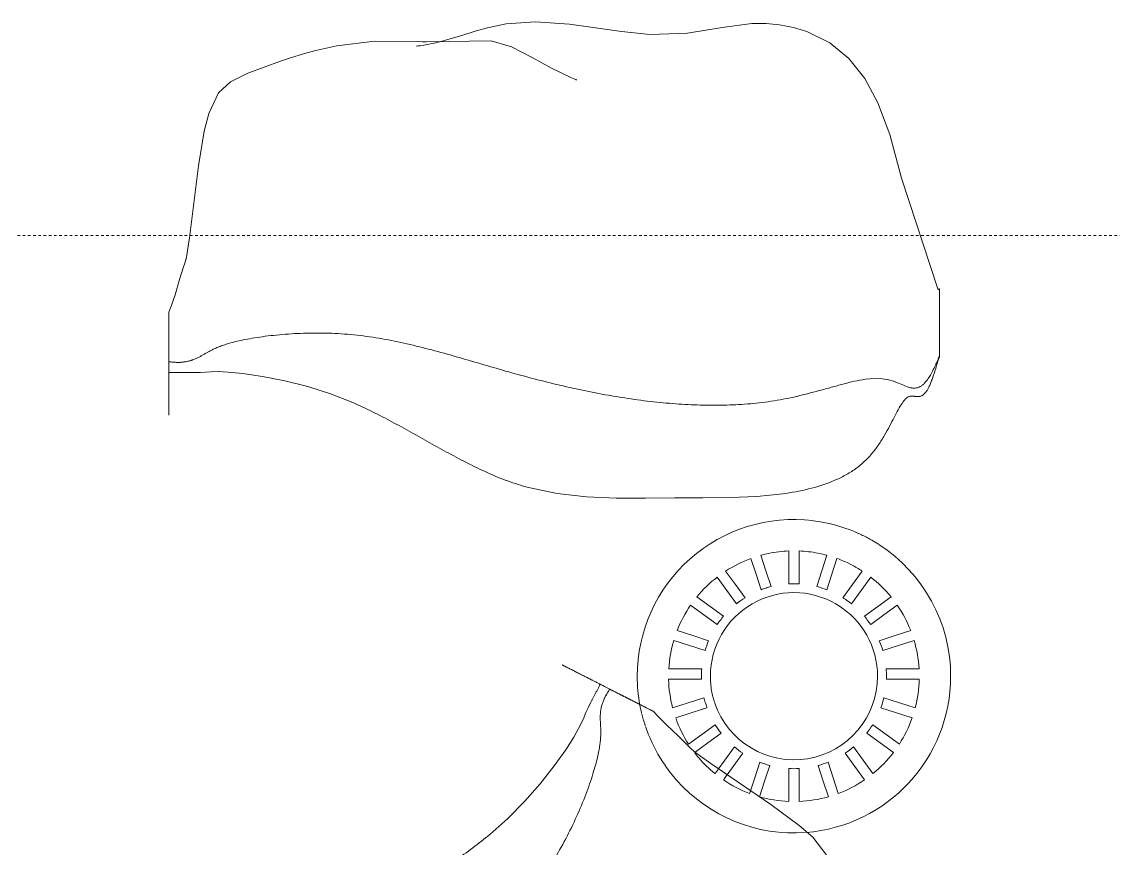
# Model space of a CAD drawing. Header units: inches. Extents: x -4010 to -1814, y 9846 to 12241.
# Drawn here: x -2488.8 to -2436.6, y 11041.1 to 11080.6 of the extents above; entities that cross this region are included whole.
import ezdxf

# ---------------------------------------------------------------- set-up
doc = ezdxf.new("R2010")
doc.units = ezdxf.units.IN
doc.header["$MEASUREMENT"] = 0
doc.linetypes.add('Aligning Line 1_8_', pattern=[0.25, 0.125, -0.125])
for name, color, linetype, lineweight in [('0-1', 7, 'Continuous', 5), ('0-2', 7, 'Continuous', 9), ('A-DETL-GENF-1', 253, 'Continuous', 9), ('A-DETL-GENF-2', 254, 'Continuous', 9), ('G-ANNO-SYMB-1', 147, 'Aligning Line 1_8_', 9), ('M-EQPM-1', 252, 'Continuous', 9), ('M-EQPM-2', 7, 'Continuous', 9), ('M-EQPM-3', 253, 'Continuous', 9)]:
    doc.layers.add(name, color=color, linetype=linetype, lineweight=lineweight)

# ---------------------------------------------------------------- blocks, each defined once
blk = doc.blocks.new('22142613 - Roof Drains - Type A - 15_ Strainer - 8_ Drain-V10-UNIT PLANS - 1ST FLOOR')
at = {"layer": 'M-EQPM-1'}
for p, q in [((2.806, 4.397), (3.268, 5.032)), ((2.341, 3.756), (2.804, 4.394)), ((-4.348, -1.567), (-4.413, -1.588)), ((-4.74, -3.644), (-4.757, -3.656)), ((-3.776, -4.663), (-3.731, -4.601)), ((-3.718, -4.584), (-3.64, -4.476)), ((-3.631, -4.464), (-3.612, -4.438)), ((-3.36, -4.941), (-3.375, -4.961)), ((-3.297, -4.853), (-3.344, -4.919)), ((-3.222, -4.75), (-3.295, -4.85)), ((-3.206, -4.729), (-3.219, -4.746)), ((-2.122, -5.612), (-2.094, -5.526)), ((-2.09, -5.513), (-2.083, -5.492))]:
    blk.add_line(p, q, dxfattribs=at)
at = {"layer": 'M-EQPM-1', "flags": 128}
for points in [[(-1.582, 5.788), (-1.339, 5.038), (-1.095, 4.288)], [(-0.25, 4.419), (-0.25, 5.207), (-0.25, 5.995)], [(0.25, 5.995), (0.25, 5.207), (0.25, 4.419)], [(1.095, 4.288), (1.339, 5.038), (1.582, 5.788)], [(-1.572, 4.137), (-1.815, 4.887), (-2.057, 5.632)], [(2.059, 5.636), (1.815, 4.887), (1.572, 4.137)], [(-2.749, 3.468), (-3.212, 4.105), (-3.675, 4.743)], [(-3.268, 5.032), (-2.804, 4.394), (-2.341, 3.756)], [(-4.648, 3.795), (-4.01, 3.331), (-3.371, 2.867)], [(-3.673, 2.469), (-4.31, 2.932), (-4.947, 3.395)], [(-5.587, 2.187), (-4.837, 1.944), (-4.086, 1.7)], [(-4.252, 1.228), (-5.001, 1.471), (-5.75, 1.715)], [(-5.989, 0.359), (-5.2, 0.359), (-4.411, 0.359)], [(-4.424, -0.141), (-5.211, -0.141), (-5.998, -0.141)], [(-5.806, -1.514), (-5.056, -1.271), (-4.305, -1.027)], [(-4.428, -1.593), (-4.911, -1.749), (-5.659, -1.993)]]:
    blk.add_lwpolyline(points, dxfattribs=at)
at = {"layer": 'M-EQPM-1'}
for radius, start, end in [(7.5, 83.0769, 180), (7.5, 66.9957, 82.9705), (7.5, 65.6379, 66.9007), (7.5, 61.4504, 65.5509), (7.5, 60.1791, 61.3992), (7.5, 57.3522, 60.1612), (6, 101.6196, 105.2896), (6, 92.388, 101.6037), (6, 79.0109, 87.612), (6, 74.7375, 78.9994), (6, 110.0657, 122.9987), (6, 64.2245, 69.9343), (6, 58.4022, 64.0945), (6, 127.775, 140.7677), (6, 57.2135, 58.2485), (4.426, 107.5627, 110.801), (4.426, 104.3243, 107.5593), (4.426, 90, 93.2382), (4.426, 86.7618, 89.8666), (4.426, 69.199, 75.6757), (4, 60, 180), (4.426, 121.9295, 128.4067), (4.426, 56.408, 58.0705), (6, 145.5443, 158.6195), (4, 58.6702, 59.8766), (4.426, 143.0095, 146.0938), (4.426, 139.6161, 142.8549), (6, 163.3962, 176.5684), (4.426, 157.4148, 163.893), (4.426, 175.3454, 179.9772), (7.5, 180, 190.5948), (6, 181.3452, 194.6195), (4.426, 180, 181.8238), (4, 180, 190), (4.426, 193.4148, 196.6539), (4, 190.0055, 198.5916), (4.426, 196.7404, 199.456), (6, 199.3962, 199.6152), (7.5, 198.659, 201.5128), (7.5, 201.6694, 214.6545), (6, 217.8483, 219.0717), (6, 219.0914, 224.2715), (7.5, 214.724, 221.5225), (6, 224.3303, 230.9987), (7.5, 221.5385, 274.2684), (6, 235.775, 249.2896)]:
    blk.add_arc((0, 0), radius, start, end, dxfattribs=at)
at = {"layer": 'M-EQPM-2'}
blk.add_line((-4.162, -1.506), (-4.331, -1.561), dxfattribs=at)
at = {"layer": 'M-EQPM-2', "flags": 128}
for points in [[(3.675, 4.743), (3.212, 4.105), (2.749, 3.468)], [(3.371, 2.867), (4.01, 3.331), (4.648, 3.795)], [(4.947, 3.395), (4.31, 2.932), (3.673, 2.469)], [(4.086, 1.7), (4.837, 1.944), (5.587, 2.187)], [(5.75, 1.715), (5.001, 1.471), (4.252, 1.228)], [(4.411, 0.359), (5.2, 0.359), (5.989, 0.359)], [(5.998, -0.141), (5.211, -0.141), (4.424, -0.141)], [(4.305, -1.027), (5.056, -1.271), (5.806, -1.514)], [(5.659, -1.993), (4.911, -1.749), (4.162, -1.506)], [(-5.045, -3.247), (-4.407, -2.784), (-3.769, -2.32)], [(3.769, -2.32), (4.407, -2.784), (5.045, -3.247)], [(-3.483, -2.73), (-4.12, -3.193), (-4.731, -3.637)], [(4.757, -3.656), (4.12, -3.193), (3.483, -2.73)], [(-3.612, -4.438), (-3.313, -4.025), (-2.849, -3.387)], [(2.849, -3.387), (3.313, -4.025), (3.776, -4.663)], [(-2.449, -3.687), (-2.912, -4.324), (-3.198, -4.718)], [(-2.078, -5.48), (-1.878, -4.863), (-1.635, -4.113)], [(1.635, -4.113), (1.878, -4.863), (2.122, -5.612)], [(3.375, -4.961), (2.912, -4.324), (2.449, -3.687)], [(-1.16, -4.271), (-1.404, -5.02), (-1.647, -5.769)], [(-0.25, -5.995), (-0.25, -5.207), (-0.25, -4.419)], [(0.25, -4.419), (0.25, -5.207), (0.25, -5.995)], [(1.647, -5.769), (1.404, -5.02), (1.16, -4.271)]]:
    blk.add_lwpolyline(points, dxfattribs=at)
at = {"layer": 'M-EQPM-2'}
for radius, start, end in [(7.5, 360, 57.1934), (6, 39.2323, 52.225), (4.426, 51.5933, 56.2379), (4, 360, 58.6702), (6, 21.3805, 34.4557), (4.426, 33.9062, 40.3839), (4.426, 16.107, 22.5852), (6, 3.4316, 16.6038), (4.426, 360, 4.6546), (4, 198.7935, 360), (7.5, 274.4175, 360), (4.426, 358.1762, 360), (6, 345.3805, 358.6548), (4.426, 340.107, 346.5852), (4.426, 199.5569, 199.893), (6, 199.9248, 212.7677), (6, 327.2323, 340.6038), (4.426, 211.6161, 218.0938), (4.426, 321.9062, 328.3839), (4.426, 229.9295, 236.4067), (4.426, 303.5933, 310.0705), (4.426, 248.3243, 254.801), (4.426, 285.199, 291.6757), (6, 309.0013, 322.4557), (4.426, 266.7618, 273.2382), (6, 290.7104, 304.225), (6, 254.0657, 267.612), (6, 272.388, 285.9343)]:
    blk.add_arc((0, 0), radius, start, end, dxfattribs=at)
at = {"layer": 'M-EQPM-3'}
for start, end in [(190.5948, 193.4046), (193.4621, 193.6923), (193.9516, 195.9569), (195.9709, 197.3639), (197.502, 197.8658), (197.9104, 198.3404)]:
    blk.add_arc((0, 0), 7.5, start, end, dxfattribs=at)
blk = doc.blocks.new('Simple_Scalable_Rock_Boulder_16017 - Rock-V15-UNIT PLANS - 1ST FLOOR')
at = {"layer": 'A-DETL-GENF-1'}
for p, q in [((-9.41, 6.57), (-10.652, 6.446)), ((-8.134, 6.624), (-9.41, 6.57)), ((-6.822, 6.639), (-8.134, 6.624)), ((-16.322, 1.204), (-16.153, 1.133)), ((-16.153, 1.133), (-15.957, 1.06)), ((-15.957, 1.06), (-15.72, 0.991)), ((-15.72, 0.991), (-15.425, 0.94)), ((-15.425, 0.94), (-15.052, 0.924)), ((-15.052, 0.924), (-14.591, 0.965)), ((18.723, 0.644), (18.723, 0.124))]:
    blk.add_line(p, q, dxfattribs=at)
at = {"layer": 'A-DETL-GENF-1', "flags": 128}
for points in [[(-1.264, 6.595), (-2.676, 6.658), (-4.083, 6.662), (-5.47, 6.645), (-6.822, 6.639)], [(1.516, 6.143), (0.139, 6.435), (-1.264, 6.595)], [(17.752, 0.648), (17.46, 0.647), (17.21, 0.635), (16.973, 0.617), (16.705, 0.602), (16.364, 0.598), (15.887, 0.62), (15.183, 0.689), (14.24, 0.826), (13.177, 1.037), (12.08, 1.315), (10.988, 1.662), (9.919, 2.082)], [(-16.743, 1.363), (-16.611, 1.322), (-16.472, 1.268), (-16.322, 1.204)], [(18.723, 0.644), (18.665, 0.644), (18.608, 0.644)], [(-18.067, 0.14), (-18.111, 0.005), (-18.152, -0.112)], [(18.176, 0.153), (18.19, 0.154), (18.2, 0.156), (18.203, 0.156), (18.206, 0.157), (18.209, 0.157), (18.212, 0.158), (18.214, 0.158), (18.218, 0.159), (18.222, 0.159), (18.226, 0.16), (18.234, 0.161), (18.245, 0.163), (18.278, 0.167), (18.376, 0.158), (18.424, 0.152)], [(18.723, -2.248), (18.609, -2.53), (18.432, -3.084), (18.215, -3.811), (18.019, -4.423), (17.964, -4.597), (17.932, -4.703), (17.92, -4.744), (17.91, -4.777), (17.903, -4.801), (17.9, -4.813), (17.903, -4.804), (17.888, -4.882), (17.871, -4.975), (17.832, -5.205), (17.744, -5.799), (17.306, -9.242), (17.031, -10.916), (16.819, -11.751), (16.343, -12.748), (15.783, -13.263), (14.946, -13.682), (13.377, -14.253), (12.945, -14.398), (12.239, -14.618), (11.695, -14.768), (10.694, -14.993), (8.879, -15.209), (6.826, -15.201), (6.594, -15.19), (6.392, -15.18), (3.305, -15.224), (2.326, -14.944), (1.346, -14.438), (0.406, -13.917), (-0.543, -13.461), (-0.71, -13.393), (-0.742, -13.381), (-0.757, -13.375), (-0.771, -13.37), (-0.783, -13.365), (-0.793, -13.362), (-0.8, -13.359), (-0.803, -13.358)], [(5.87, -15.157), (5.82, -15.167), (5.382, -15.289), (5.101, -15.374), (4.712, -15.494), (4.071, -15.689), (3.483, -15.852), (2.586, -16.042), (1.179, -16.141), (-0.453, -16.023), (-2.937, -15.671), (-4.314, -15.535), (-6.098, -15.593), (-7.753, -15.874), (-9.177, -16.055), (-9.859, -16.056), (-10.172, -16.032), (-10.491, -15.993), (-11.168, -15.868), (-11.814, -15.677), (-12.901, -15.135), (-13.814, -14.386), (-14.588, -13.424), (-15.211, -12.269), (-15.775, -10.756), (-16.337, -8.654), (-18.081, -3.358), (-18.089, -3.347), (-18.095, -3.34), (-18.1, -3.335), (-18.107, -3.331), (-18.113, -3.331), (-18.118, -3.334), (-18.124, -3.338), (-18.132, -3.345), (-18.14, -3.353), (-18.147, -3.361), (-18.152, -3.367)], [(6.891, -14.982), (6.891, -14.982), (6.801, -14.987), (6.692, -14.999)]]:
    blk.add_lwpolyline(points, dxfattribs=at)
at = {"layer": 'A-DETL-GENF-1'}
for points, knots in [([(-10.652, 6.446), (-11.068, 6.389), (-11.892, 6.239), (-12.866, 5.934), (-13.584, 5.6), (-14.083, 5.299), (-14.531, 4.947), (-14.918, 4.54), (-15.247, 4.098), (-15.529, 3.645), (-15.774, 3.201), (-15.991, 2.782), (-16.185, 2.408), (-16.363, 2.103), (-16.531, 1.885), (-16.637, 1.812), (-16.689, 1.793)], [0, 0, 0, 0, 0.125, 0.25, 0.3125, 0.375, 0.4375, 0.5, 0.5625, 0.625, 0.6875, 0.75, 0.8125, 0.875, 0.9375, 1, 1, 1, 1]), ([(18.723, 2.676), (18.723, 2.676), (18.723, 2.675), (18.723, 2.672), (18.723, 2.666), (18.723, 2.657), (18.723, 2.645), (18.723, 2.629), (18.723, 2.617), (18.723, 2.61)], [-0.15740741, -0.15740741, -0.15740741, -0.15740741, -0.15277778, -0.14814815, -0.13888889, -0.12962963, -0.12037037, -0.11574074, -0.11111111, -0.11111111, -0.11111111, -0.11111111]), ([(-14.591, 0.965), (-14.43, 0.989), (-14.088, 1.056), (-13.538, 1.195), (-12.979, 1.348), (-12.41, 1.505), (-11.824, 1.661), (-11.239, 1.803), (-10.665, 1.924), (-9.909, 2.052), (-9.149, 2.137), (-8.401, 2.185), (-7.652, 2.212), (-6.704, 2.208), (-5.538, 2.148), (-4.326, 2.034), (-3.09, 1.867), (-1.846, 1.652), (-0.191, 1.311), (1.445, 0.901), (2.661, 0.556), (3.066, 0.439)], [0, 0, 0, 0, 0.033333, 0.066667, 0.1, 0.133333, 0.166667, 0.2, 0.233333, 0.266667, 0.333333, 0.366667, 0.4, 0.466667, 0.533333, 0.6, 0.666667, 0.733333, 0.8, 0.933333, 1, 1, 1, 1]), ([(18.723, 2.61), (18.723, 2.595), (18.723, 2.552), (18.723, 2.429), (18.723, 2.273), (18.723, 2.132), (18.723, 2.063), (18.723, 2.03)], [-0.11111111, -0.11111111, -0.11111111, -0.11111111, -0.10185185, -0.09259259, -0.08333333, -0.0787037, -0.07407407, -0.07407407, -0.07407407, -0.07407407]), ([(-16.689, 1.793), (-16.709, 1.786), (-16.75, 1.775), (-16.812, 1.769), (-16.865, 1.771), (-16.907, 1.775), (-16.94, 1.779), (-16.973, 1.783), (-17.02, 1.789), (-17.08, 1.795), (-17.151, 1.795), (-17.214, 1.786), (-17.265, 1.771), (-17.311, 1.751), (-17.351, 1.727), (-17.391, 1.698), (-17.427, 1.666), (-17.459, 1.633), (-17.489, 1.598), (-17.522, 1.555), (-17.558, 1.502), (-17.606, 1.422), (-17.668, 1.302), (-17.742, 1.13), (-17.844, 0.859), (-17.921, 0.618), (-17.972, 0.449)], [0, 0, 0, 0, 0.035714, 0.071429, 0.107143, 0.125, 0.142857, 0.160714, 0.178571, 0.214286, 0.25, 0.285714, 0.321429, 0.357143, 0.392857, 0.428571, 0.464286, 0.5, 0.535714, 0.571429, 0.607143, 0.642857, 0.714286, 0.785714, 0.857143, 1, 1, 1, 1]), ([(18.723, 2.03), (18.723, 1.997), (18.723, 1.932), (18.723, 1.804), (18.723, 1.651), (18.723, 1.504), (18.723, 1.385), (18.723, 1.324), (18.723, 1.293)], [-0.07407407, -0.07407407, -0.07407407, -0.07407407, -0.06944444, -0.06481481, -0.05555556, -0.0462963, -0.04166667, -0.03703704, -0.03703704, -0.03703704, -0.03703704]), ([(-17.652, 0.875), (-17.601, 0.955), (-17.505, 1.084), (-17.382, 1.21), (-17.274, 1.292), (-17.175, 1.345), (-17.086, 1.375), (-17.003, 1.389), (-16.93, 1.391), (-16.866, 1.387), (-16.805, 1.377), (-16.763, 1.368), (-16.743, 1.363)], [0, 0, 0, 0, 0.111111, 0.222222, 0.333333, 0.444444, 0.555556, 0.666667, 0.75, 0.833333, 0.916667, 1, 1, 1, 1]), ([(18.723, 1.293), (18.723, 1.262), (18.723, 1.2), (18.723, 1.079), (18.723, 0.876), (18.723, 0.727), (18.723, 0.644)], [-0.03703704, -0.03703704, -0.03703704, -0.03703704, -0.03240741, -0.02777778, -0.01851852, 0, 0, 0, 0]), ([(-18.152, -0.151), (-18.134, -0.108), (-18.099, -0.022), (-18.042, 0.11), (-17.988, 0.233), (-17.903, 0.417), (-17.788, 0.649), (-17.696, 0.807), (-17.652, 0.875)], [0, 0, 0, 0, 0.111111, 0.222222, 0.333333, 0.444444, 0.722222, 1, 1, 1, 1]), ([(14.742, -0.998), (15.05, -0.946), (15.451, -0.863), (15.809, -0.766), (15.989, -0.71), (16.113, -0.669), (16.226, -0.628), (16.329, -0.588), (16.426, -0.549), (16.516, -0.509), (16.602, -0.469), (16.682, -0.43), (16.758, -0.391), (16.83, -0.352), (16.897, -0.315), (16.961, -0.279), (17.023, -0.243), (17.086, -0.206), (17.15, -0.169), (17.235, -0.121), (17.323, -0.074), (17.424, -0.026), (17.506, 0.01), (17.578, 0.037), (17.636, 0.056), (17.679, 0.07), (17.723, 0.083), (17.783, 0.099), (17.893, 0.123), (18.052, 0.146), (18.185, 0.154), (18.288, 0.156), (18.37, 0.154), (18.456, 0.151), (18.572, 0.142), (18.662, 0.132), (18.723, 0.124)], [0, 0, 0, 0, 0.1, 0.15, 0.175, 0.2, 0.225, 0.25, 0.275, 0.3, 0.325, 0.35, 0.375, 0.4, 0.425, 0.45, 0.475, 0.5, 0.525, 0.55, 0.6, 0.625, 0.65, 0.675, 0.6875, 0.7, 0.7125, 0.725, 0.75, 0.8, 0.85, 0.875, 0.9, 0.925, 0.95, 1, 1, 1, 1]), ([(-18.152, -1.851), (-18.152, -1.835), (-18.152, -1.804), (-18.152, -1.765), (-18.152, -1.728), (-18.152, -1.682), (-18.152, -1.618), (-18.152, -1.542), (-18.152, -1.458), (-18.152, -1.378), (-18.152, -1.315), (-18.152, -1.265), (-18.152, -1.219), (-18.152, -1.166), (-18.152, -1.102), (-18.152, -1.037), (-18.152, -0.967), (-18.152, -0.869), (-18.152, -0.736), (-18.152, -0.502), (-18.152, -0.3), (-18.152, -0.151)], [-0.3, -0.3, -0.3, -0.3, -0.2875, -0.275, -0.2625, -0.25, -0.2375, -0.225, -0.2125, -0.2, -0.1875, -0.175, -0.1625, -0.15, -0.1375, -0.125, -0.1125, -0.1, -0.075, -0.05, 0, 0, 0, 0]), ([(18.723, -0.771), (18.723, -0.781), (18.723, -0.799), (18.723, -0.818), (18.723, -0.835), (18.723, -0.851), (18.723, -0.866), (18.723, -0.881), (18.723, -0.896), (18.723, -0.914), (18.723, -0.945), (18.723, -0.99), (18.723, -1.034), (18.723, -1.098), (18.723, -1.207), (18.723, -1.375), (18.723, -1.547), (18.723, -1.663), (18.723, -1.709), (18.723, -1.73)], [-0.8518519, -0.8518519, -0.8518519, -0.8518519, -0.8425926, -0.8333333, -0.8240741, -0.8194444, -0.8148148, -0.8101852, -0.8055556, -0.7962963, -0.787037, -0.7824074, -0.7777778, -0.7731481, -0.7685185, -0.7592593, -0.75, -0.7453704, -0.7407407, -0.7407407, -0.7407407, -0.7407407]), ([(18.723, -1.73), (18.723, -1.75), (18.723, -1.786), (18.723, -1.847), (18.723, -1.904), (18.723, -1.96), (18.723, -1.998), (18.723, -2.017)], [-0.74074074, -0.74074074, -0.74074074, -0.74074074, -0.73611111, -0.73148148, -0.72222222, -0.71296296, -0.7037037, -0.7037037, -0.7037037, -0.7037037]), ([(-18.152, -3.366), (-18.152, -3.367), (-18.152, -3.367), (-18.152, -3.365), (-18.152, -3.358), (-18.152, -3.346), (-18.152, -3.333), (-18.152, -3.324)], [-0.6, -0.6, -0.6, -0.6, -0.59375, -0.5875, -0.575, -0.5625, -0.55, -0.55, -0.55, -0.55])]:
    blk.add_open_spline(points, degree=3, knots=knots, dxfattribs=at)
for points in [[(9.919, 2.082), (9.601, 2.22), (8.973, 2.516), (8.051, 2.994), (7.139, 3.496), (6.232, 4.007), (5.326, 4.511), (4.408, 4.997), (3.473, 5.448), (2.512, 5.845), (1.852, 6.053), (1.516, 6.143)], [(18.608, 0.644), (18.558, 0.644), (18.46, 0.643), (18.32, 0.643), (18.176, 0.643), (18.032, 0.644), (17.893, 0.646), (17.799, 0.647), (17.752, 0.648)], [(-17.972, 0.449), (-18.002, 0.352), (-18.033, 0.251), (-18.063, 0.146)], [(3.066, 0.439), (3.456, 0.326), (4.237, 0.096), (5.41, -0.243), (6.587, -0.559), (7.774, -0.836), (8.969, -1.057), (10.173, -1.203), (11.383, -1.259), (12.578, -1.237), (13.732, -1.147), (14.424, -1.052), (14.742, -0.998)], [(18.723, 0.124), (18.723, 0.003), (18.723, -0.101), (18.723, -0.19)], [(-18.152, -0.112), (-18.152, -0.112), (-18.152, -0.113), (-18.152, -0.113)], [(-18.152, -0.151), (-18.152, -0.137), (-18.152, -0.126), (-18.152, -0.12)], [(18.723, -0.19), (18.723, -0.235), (18.723, -0.317), (18.723, -0.389), (18.723, -0.423)], [(18.723, -0.423), (18.723, -0.44), (18.723, -0.474), (18.723, -0.521), (18.723, -0.566), (18.723, -0.595), (18.723, -0.609)], [(18.723, -0.609), (18.723, -0.624), (18.723, -0.652), (18.723, -0.696), (18.723, -0.737), (18.723, -0.761), (18.723, -0.771)], [(-18.152, -2.073), (-18.152, -2.049), (-18.152, -2.007), (-18.152, -1.953), (-18.152, -1.902), (-18.152, -1.867), (-18.152, -1.851)], [(-18.152, -2.462), (-18.152, -2.428), (-18.152, -2.356), (-18.152, -2.247), (-18.152, -2.148), (-18.152, -2.096), (-18.152, -2.073)], [(18.723, -2.017), (18.723, -2.036), (18.723, -2.074), (18.723, -2.122), (18.723, -2.163), (18.723, -2.185), (18.723, -2.195)], [(-18.152, -2.799), (-18.152, -2.771), (-18.152, -2.716), (-18.152, -2.639), (-18.152, -2.557), (-18.152, -2.495), (-18.152, -2.462)], [(18.723, -2.195), (18.723, -2.205), (18.723, -2.223), (18.723, -2.241), (18.723, -2.248), (18.723, -2.249), (18.723, -2.248)], [(-18.152, -3.114), (-18.152, -3.09), (-18.152, -3.042), (-18.152, -2.964), (-18.152, -2.884), (-18.152, -2.827), (-18.152, -2.799)], [(-18.152, -3.324), (-18.152, -3.315), (-18.152, -3.293), (-18.152, -3.244), (-18.152, -3.183), (-18.152, -3.137), (-18.152, -3.114)]]:
    blk.add_open_spline(points, degree=3, dxfattribs=at)
at = {"layer": 'A-DETL-GENF-2', "flags": 128}
blk.add_lwpolyline([(6.692, -14.999), (6.527, -15.019), (5.87, -15.157)], dxfattribs=at)
at = {"layer": 'A-DETL-GENF-2'}
for points, knots in [([(18.723, -2.196), (18.723, -2.191), (18.723, -2.179), (18.723, -2.156), (18.723, -2.125), (18.723, -2.087), (18.723, -2.037), (18.723, -1.973), (18.723, -1.898), (18.723, -1.819), (18.723, -1.738), (18.723, -1.619), (18.723, -1.487), (18.723, -1.345), (18.723, -1.235), (18.723, -1.137), (18.723, -1.055), (18.723, -0.99), (18.723, -0.927), (18.723, -0.85), (18.723, -0.755), (18.723, -0.639), (18.723, -0.514), (18.723, -0.401), (18.723, -0.256), (18.723, -0.02), (18.723, 0.331), (18.723, 0.686), (18.723, 0.93), (18.723, 1.082), (18.723, 1.204), (18.723, 1.341), (18.723, 1.473), (18.723, 1.606), (18.723, 1.721), (18.723, 1.82), (18.723, 1.913), (18.723, 2.022), (18.723, 2.137), (18.723, 2.268), (18.723, 2.362), (18.723, 2.441), (18.723, 2.495), (18.723, 2.548), (18.723, 2.593), (18.723, 2.628), (18.723, 2.647), (18.723, 2.658), (18.723, 2.667), (18.723, 2.673), (18.723, 2.675), (18.723, 2.675)], [-0.5555556, -0.5555556, -0.5555556, -0.5555556, -0.5462963, -0.537037, -0.5277778, -0.5185185, -0.5092593, -0.5, -0.4907407, -0.4814815, -0.4722222, -0.462963, -0.4444444, -0.4351852, -0.4259259, -0.4166667, -0.412037, -0.4074074, -0.4027778, -0.3981481, -0.3888889, -0.3796296, -0.375, -0.3703704, -0.3657407, -0.3611111, -0.3518519, -0.3425926, -0.337963, -0.3333333, -0.3287037, -0.3240741, -0.3148148, -0.3055556, -0.2962963, -0.2916667, -0.287037, -0.2777778, -0.2685185, -0.2592593, -0.2407407, -0.2314815, -0.2222222, -0.212963, -0.2037037, -0.1944444, -0.1851852, -0.1805556, -0.1759259, -0.1666667, -0.162037, -0.162037, -0.162037, -0.162037]), ([(-18.152, -0.173), (-18.152, -0.444), (-18.152, -0.939), (-18.152, -1.547), (-18.152, -1.957), (-18.152, -2.233), (-18.152, -2.386), (-18.152, -2.497), (-18.152, -2.575), (-18.152, -2.648), (-18.152, -2.719), (-18.152, -2.777), (-18.152, -2.825), (-18.152, -2.879), (-18.152, -2.948), (-18.152, -3.029), (-18.152, -3.105), (-18.152, -3.171), (-18.152, -3.224), (-18.152, -3.267), (-18.152, -3.301), (-18.152, -3.33), (-18.152, -3.352), (-18.152, -3.363), (-18.152, -3.365), (-18.152, -3.366)], [-1, -1, -1, -1, -0.95, -0.9, -0.85, -0.825, -0.8, -0.7875, -0.775, -0.7625, -0.75, -0.7375, -0.725, -0.7125, -0.7, -0.6875, -0.675, -0.6625, -0.65, -0.6375, -0.63125, -0.625, -0.6125, -0.60625, -0.6, -0.6, -0.6, -0.6]), ([(18.723, -2.248), (18.723, -2.247), (18.723, -2.245), (18.723, -2.238), (18.723, -2.232), (18.723, -2.227), (18.723, -2.221), (18.723, -2.215), (18.723, -2.212), (18.723, -2.207), (18.723, -2.2), (18.723, -2.196)], [-0.62962963, -0.62962963, -0.62962963, -0.62962963, -0.62037037, -0.61111111, -0.60185185, -0.59722222, -0.59259259, -0.58333333, -0.57407407, -0.56481481, -0.55555556, -0.55555556, -0.55555556, -0.55555556])]:
    blk.add_open_spline(points, degree=3, knots=knots, dxfattribs=at)
for points in [[(-18.063, 0.146), (-18.082, 0.079), (-18.101, 0.011), (-18.12, -0.058)], [(-18.152, -0.12), (-18.152, -0.115), (-18.152, -0.112), (-18.152, -0.112)], [(-18.152, -0.13), (-18.152, -0.14), (-18.152, -0.154), (-18.152, -0.173)], [(-18.134, -0.107), (-18.139, -0.126), (-18.145, -0.146), (-18.15, -0.166)], [(-18.122, -0.064), (-18.124, -0.073), (-18.127, -0.083), (-18.13, -0.093)]]:
    blk.add_open_spline(points, degree=3, dxfattribs=at)
blk = doc.blocks.new('Simple_Scalable_Rock_Boulder_16017 - Rock-V16-UNIT PLANS - 1ST FLOOR')
at = {"layer": 'A-DETL-GENF-1'}
for p, q in [((-9.41, 6.57), (-10.652, 6.446)), ((-8.134, 6.624), (-9.41, 6.57)), ((-6.822, 6.639), (-8.134, 6.624)), ((-1.264, 6.595), (-2.676, 6.658)), ((-16.322, 1.204), (-16.153, 1.133)), ((-16.153, 1.133), (-15.957, 1.06)), ((-15.957, 1.06), (-15.72, 0.991)), ((-15.72, 0.991), (-15.425, 0.94)), ((-15.425, 0.94), (-15.052, 0.924)), ((-15.052, 0.924), (-14.591, 0.965))]:
    blk.add_line(p, q, dxfattribs=at)
at = {"layer": 'A-DETL-GENF-1', "flags": 128}
for points in [[(-2.676, 6.658), (-4.083, 6.662), (-5.47, 6.645), (-6.822, 6.639)], [(1.516, 6.143), (0.139, 6.435), (-1.264, 6.595)], [(16.724, 0.602), (16.705, 0.602), (16.364, 0.598), (15.887, 0.62), (15.183, 0.689), (14.24, 0.826), (13.177, 1.037), (12.08, 1.315), (10.988, 1.662), (9.919, 2.082)], [(-16.743, 1.363), (-16.611, 1.322), (-16.472, 1.268), (-16.322, 1.204)], [(-18.067, 0.14), (-18.111, 0.005), (-18.152, -0.112)], [(18.492, -2.899), (18.432, -3.084), (18.215, -3.811), (18.019, -4.423), (17.964, -4.597), (17.932, -4.703), (17.92, -4.744), (17.91, -4.777), (17.903, -4.801), (17.9, -4.813), (17.903, -4.804), (17.888, -4.882), (17.871, -4.975), (17.832, -5.205), (17.744, -5.799), (17.306, -9.242), (17.031, -10.916), (16.819, -11.751), (16.343, -12.748), (15.783, -13.263), (14.946, -13.682), (13.377, -14.253), (12.945, -14.398), (12.239, -14.618), (11.695, -14.768), (10.694, -14.993), (8.879, -15.209), (6.826, -15.201), (6.594, -15.19), (6.392, -15.18), (3.305, -15.224), (2.326, -14.944), (1.346, -14.438), (0.406, -13.917), (-0.543, -13.461), (-0.71, -13.393), (-0.742, -13.381), (-0.757, -13.375), (-0.771, -13.37), (-0.783, -13.365), (-0.793, -13.362), (-0.8, -13.359), (-0.803, -13.358)], [(5.87, -15.157), (5.82, -15.167), (5.382, -15.289), (5.101, -15.374), (4.712, -15.494), (4.071, -15.689), (3.483, -15.852), (2.586, -16.042), (1.179, -16.141), (-0.453, -16.023), (-2.937, -15.671), (-4.314, -15.535), (-6.098, -15.593), (-7.753, -15.874), (-9.177, -16.055), (-9.859, -16.056), (-10.172, -16.032), (-10.491, -15.993), (-11.168, -15.868), (-11.814, -15.677), (-12.901, -15.135), (-13.814, -14.386), (-14.588, -13.424), (-15.211, -12.269), (-15.775, -10.756), (-16.337, -8.654), (-18.081, -3.358), (-18.089, -3.347), (-18.095, -3.34), (-18.1, -3.335), (-18.107, -3.331), (-18.113, -3.331), (-18.118, -3.334), (-18.124, -3.338), (-18.132, -3.345), (-18.14, -3.353), (-18.147, -3.361), (-18.152, -3.367)], [(6.891, -14.982), (6.891, -14.982), (6.801, -14.987), (6.702, -14.998)]]:
    blk.add_lwpolyline(points, dxfattribs=at)
at = {"layer": 'A-DETL-GENF-1'}
for points, knots in [([(-10.652, 6.446), (-11.068, 6.389), (-11.892, 6.239), (-12.866, 5.934), (-13.584, 5.6), (-14.083, 5.299), (-14.531, 4.947), (-14.918, 4.54), (-15.247, 4.098), (-15.529, 3.645), (-15.774, 3.201), (-15.991, 2.782), (-16.185, 2.408), (-16.363, 2.103), (-16.531, 1.885), (-16.637, 1.812), (-16.689, 1.793)], [0, 0, 0, 0, 0.125, 0.25, 0.3125, 0.375, 0.4375, 0.5, 0.5625, 0.625, 0.6875, 0.75, 0.8125, 0.875, 0.9375, 1, 1, 1, 1]), ([(-14.591, 0.965), (-14.43, 0.989), (-14.088, 1.056), (-13.538, 1.195), (-12.979, 1.348), (-12.41, 1.505), (-11.824, 1.661), (-11.239, 1.803), (-10.665, 1.924), (-9.909, 2.052), (-9.149, 2.137), (-8.401, 2.185), (-7.652, 2.212), (-6.704, 2.208), (-5.538, 2.148), (-4.326, 2.034), (-3.09, 1.867), (-1.846, 1.652), (-0.191, 1.311), (1.445, 0.901), (2.661, 0.556), (3.066, 0.439)], [0, 0, 0, 0, 0.033333, 0.066667, 0.1, 0.133333, 0.166667, 0.2, 0.233333, 0.266667, 0.333333, 0.366667, 0.4, 0.466667, 0.533333, 0.6, 0.666667, 0.733333, 0.8, 0.933333, 1, 1, 1, 1]), ([(-16.689, 1.793), (-16.709, 1.786), (-16.75, 1.775), (-16.812, 1.769), (-16.865, 1.771), (-16.907, 1.775), (-16.94, 1.779), (-16.973, 1.783), (-17.02, 1.789), (-17.08, 1.795), (-17.151, 1.795), (-17.214, 1.786), (-17.265, 1.771), (-17.311, 1.751), (-17.351, 1.727), (-17.391, 1.698), (-17.427, 1.666), (-17.459, 1.633), (-17.489, 1.598), (-17.522, 1.555), (-17.558, 1.502), (-17.606, 1.422), (-17.668, 1.302), (-17.742, 1.13), (-17.844, 0.859), (-17.921, 0.618), (-17.972, 0.449)], [0, 0, 0, 0, 0.035714, 0.071429, 0.107143, 0.125, 0.142857, 0.160714, 0.178571, 0.214286, 0.25, 0.285714, 0.321429, 0.357143, 0.392857, 0.428571, 0.464286, 0.5, 0.535714, 0.571429, 0.607143, 0.642857, 0.714286, 0.785714, 0.857143, 1, 1, 1, 1]), ([(-17.652, 0.875), (-17.601, 0.955), (-17.505, 1.084), (-17.382, 1.21), (-17.274, 1.292), (-17.175, 1.345), (-17.086, 1.375), (-17.003, 1.389), (-16.93, 1.391), (-16.866, 1.387), (-16.805, 1.377), (-16.763, 1.368), (-16.743, 1.363)], [0, 0, 0, 0, 0.111111, 0.222222, 0.333333, 0.444444, 0.555556, 0.666667, 0.75, 0.833333, 0.916667, 1, 1, 1, 1]), ([(-18.152, -0.151), (-18.134, -0.108), (-18.099, -0.022), (-18.042, 0.11), (-17.988, 0.233), (-17.903, 0.417), (-17.788, 0.649), (-17.696, 0.807), (-17.652, 0.875)], [0, 0, 0, 0, 0.111111, 0.222222, 0.333333, 0.444444, 0.722222, 1, 1, 1, 1]), ([(-18.152, -1.851), (-18.152, -1.835), (-18.152, -1.804), (-18.152, -1.765), (-18.152, -1.728), (-18.152, -1.682), (-18.152, -1.618), (-18.152, -1.542), (-18.152, -1.458), (-18.152, -1.378), (-18.152, -1.315), (-18.152, -1.265), (-18.152, -1.219), (-18.152, -1.166), (-18.152, -1.102), (-18.152, -1.037), (-18.152, -0.967), (-18.152, -0.869), (-18.152, -0.736), (-18.152, -0.502), (-18.152, -0.3), (-18.152, -0.151)], [-0.3, -0.3, -0.3, -0.3, -0.2875, -0.275, -0.2625, -0.25, -0.2375, -0.225, -0.2125, -0.2, -0.1875, -0.175, -0.1625, -0.15, -0.1375, -0.125, -0.1125, -0.1, -0.075, -0.05, 0, 0, 0, 0]), ([(14.742, -0.998), (15.05, -0.946), (15.451, -0.863), (15.809, -0.766), (15.989, -0.71), (16.113, -0.669), (16.226, -0.628), (16.329, -0.588), (16.426, -0.549), (16.516, -0.509), (16.602, -0.469), (16.682, -0.43), (16.758, -0.391), (16.83, -0.352), (16.891, -0.318), (16.929, -0.297), (16.944, -0.288)], [0, 0, 0, 0, 0.1, 0.15, 0.175, 0.2, 0.225, 0.25, 0.275, 0.3, 0.325, 0.35, 0.375, 0.4, 0.425, 0.4436813, 0.4436813, 0.4436813, 0.4436813]), ([(-18.152, -3.366), (-18.152, -3.367), (-18.152, -3.367), (-18.152, -3.365), (-18.152, -3.358), (-18.152, -3.346), (-18.152, -3.333), (-18.152, -3.324)], [-0.6, -0.6, -0.6, -0.6, -0.59375, -0.5875, -0.575, -0.5625, -0.55, -0.55, -0.55, -0.55])]:
    blk.add_open_spline(points, degree=3, knots=knots, dxfattribs=at)
for points in [[(2.507, 5.831), (2.182, 5.949), (1.852, 6.053), (1.516, 6.143)], [(9.919, 2.082), (9.601, 2.22), (8.973, 2.516), (8.051, 2.994), (7.139, 3.496), (6.232, 4.007), (5.326, 4.511), (4.408, 4.997), (3.473, 5.448), (2.833, 5.713), (2.507, 5.831)], [(-17.972, 0.449), (-18.002, 0.352), (-18.033, 0.251), (-18.063, 0.146)], [(3.066, 0.439), (3.456, 0.326), (4.237, 0.096), (5.41, -0.243), (6.587, -0.559), (7.774, -0.836), (8.969, -1.057), (10.173, -1.203), (11.383, -1.259), (12.578, -1.237), (13.732, -1.147), (14.424, -1.052), (14.742, -0.998)], [(-18.152, -0.112), (-18.152, -0.112), (-18.152, -0.113), (-18.152, -0.113)], [(-18.152, -0.151), (-18.152, -0.137), (-18.152, -0.126), (-18.152, -0.12)], [(-18.152, -2.073), (-18.152, -2.049), (-18.152, -2.007), (-18.152, -1.953), (-18.152, -1.902), (-18.152, -1.867), (-18.152, -1.851)], [(-18.152, -2.462), (-18.152, -2.428), (-18.152, -2.356), (-18.152, -2.247), (-18.152, -2.148), (-18.152, -2.096), (-18.152, -2.073)], [(-18.152, -2.799), (-18.152, -2.771), (-18.152, -2.716), (-18.152, -2.639), (-18.152, -2.557), (-18.152, -2.495), (-18.152, -2.462)], [(-18.152, -3.114), (-18.152, -3.09), (-18.152, -3.042), (-18.152, -2.964), (-18.152, -2.884), (-18.152, -2.827), (-18.152, -2.799)], [(-18.152, -3.324), (-18.152, -3.315), (-18.152, -3.293), (-18.152, -3.244), (-18.152, -3.183), (-18.152, -3.137), (-18.152, -3.114)]]:
    blk.add_open_spline(points, degree=3, dxfattribs=at)
at = {"layer": 'A-DETL-GENF-2'}
for p, q in [((16.973, 0.617), (16.741, 0.603)), ((17.752, 0.648), (17.529, 0.649)), ((18.723, 0.644), (18.723, 0.124))]:
    blk.add_line(p, q, dxfattribs=at)
at = {"layer": 'A-DETL-GENF-2', "flags": 128}
for points in [[(17.519, 0.648), (17.46, 0.647), (17.21, 0.635), (16.989, 0.618)], [(18.711, 0.644), (18.665, 0.644), (18.608, 0.644)], [(18.176, 0.153), (18.19, 0.154), (18.2, 0.156), (18.203, 0.156), (18.206, 0.157), (18.209, 0.157), (18.212, 0.158), (18.214, 0.158), (18.218, 0.159), (18.222, 0.159), (18.226, 0.16), (18.234, 0.161), (18.245, 0.163), (18.278, 0.167), (18.376, 0.158), (18.424, 0.152)], [(18.723, -2.248), (18.609, -2.53), (18.492, -2.899)], [(6.702, -14.998), (6.527, -15.019), (5.87, -15.157)]]:
    blk.add_lwpolyline(points, dxfattribs=at)
at = {"layer": 'A-DETL-GENF-2'}
for points, knots in [([(18.723, 2.676), (18.723, 2.676), (18.723, 2.675), (18.723, 2.672), (18.723, 2.666), (18.723, 2.657), (18.723, 2.645), (18.723, 2.629), (18.723, 2.617), (18.723, 2.61)], [-0.15740741, -0.15740741, -0.15740741, -0.15740741, -0.15277778, -0.14814815, -0.13888889, -0.12962963, -0.12037037, -0.11574074, -0.11111111, -0.11111111, -0.11111111, -0.11111111]), ([(18.723, 1.121), (18.723, 1.149), (18.723, 1.215), (18.723, 1.341), (18.723, 1.473), (18.723, 1.606), (18.723, 1.721), (18.723, 1.82), (18.723, 1.913), (18.723, 2.022), (18.723, 2.137), (18.723, 2.268), (18.723, 2.362), (18.723, 2.441), (18.723, 2.495), (18.723, 2.548), (18.723, 2.593), (18.723, 2.628), (18.723, 2.647), (18.723, 2.658), (18.723, 2.667), (18.723, 2.673), (18.723, 2.675), (18.723, 2.675)], [-0.3318018, -0.3318018, -0.3318018, -0.3318018, -0.3287037, -0.3240741, -0.3148148, -0.3055556, -0.2962963, -0.2916667, -0.287037, -0.2777778, -0.2685185, -0.2592593, -0.2407407, -0.2314815, -0.2222222, -0.212963, -0.2037037, -0.1944444, -0.1851852, -0.1805556, -0.1759259, -0.1666667, -0.162037, -0.162037, -0.162037, -0.162037]), ([(18.723, 2.61), (18.723, 2.595), (18.723, 2.552), (18.723, 2.429), (18.723, 2.273), (18.723, 2.132), (18.723, 2.063), (18.723, 2.03)], [-0.11111111, -0.11111111, -0.11111111, -0.11111111, -0.10185185, -0.09259259, -0.08333333, -0.0787037, -0.07407407, -0.07407407, -0.07407407, -0.07407407]), ([(18.723, 2.03), (18.723, 1.997), (18.723, 1.932), (18.723, 1.804), (18.723, 1.651), (18.723, 1.504), (18.723, 1.385), (18.723, 1.324), (18.723, 1.293)], [-0.07407407, -0.07407407, -0.07407407, -0.07407407, -0.06944444, -0.06481481, -0.05555556, -0.0462963, -0.04166667, -0.03703704, -0.03703704, -0.03703704, -0.03703704]), ([(18.723, 1.293), (18.723, 1.262), (18.723, 1.2), (18.723, 1.129), (18.723, 1.09), (18.723, 1.081)], [-0.03703704, -0.03703704, -0.03703704, -0.03703704, -0.03240741, -0.02777778, -0.02631474, -0.02631474, -0.02631474, -0.02631474]), ([(18.723, 0.676), (18.723, 0.699), (18.723, 0.787), (18.723, 0.93), (18.723, 1.032), (18.723, 1.077)], [-0.34419202, -0.34419202, -0.34419202, -0.34419202, -0.34259259, -0.33796296, -0.33333333, -0.33333333, -0.33333333, -0.33333333]), ([(18.723, 1.066), (18.723, 1.022), (18.723, 0.864), (18.723, 0.727), (18.723, 0.644)], [-0.02552557, -0.02552557, -0.02552557, -0.02552557, -0.01851852, 0, 0, 0, 0]), ([(18.608, 0.644), (18.558, 0.644), (18.46, 0.643), (18.32, 0.643), (18.176, 0.643), (18.032, 0.644), (17.896, 0.646), (17.805, 0.647), (17.76, 0.648)], [0, 0, 0, 0, 0.1666667, 0.3333333, 0.5, 0.6666667, 0.8333333, 0.9901627, 0.9901627, 0.9901627, 0.9901627]), ([(18.723, -1.024), (18.723, -1.013), (18.723, -0.98), (18.723, -0.927), (18.723, -0.85), (18.723, -0.755), (18.723, -0.639), (18.723, -0.514), (18.723, -0.401), (18.723, -0.256), (18.723, -0.02), (18.723, 0.306), (18.723, 0.565), (18.723, 0.675)], [-0.40985853, -0.40985853, -0.40985853, -0.40985853, -0.40740741, -0.40277778, -0.39814815, -0.38888889, -0.37962963, -0.375, -0.37037037, -0.36574074, -0.36111111, -0.35185185, -0.34421905, -0.34421905, -0.34421905, -0.34421905]), ([(17.468, -0.007), (17.481, -0.001), (17.522, 0.015), (17.578, 0.037), (17.636, 0.056), (17.679, 0.07), (17.723, 0.083), (17.783, 0.099), (17.893, 0.123), (18.02, 0.142), (18.104, 0.149), (18.13, 0.15)], [0.6384205, 0.6384205, 0.6384205, 0.6384205, 0.65, 0.675, 0.6875, 0.7, 0.7125, 0.725, 0.75, 0.8, 0.8247789, 0.8247789, 0.8247789, 0.8247789]), ([(18.134, 0.151), (18.16, 0.152), (18.212, 0.154), (18.288, 0.156), (18.37, 0.154), (18.456, 0.151), (18.572, 0.142), (18.662, 0.132), (18.723, 0.124)], [0.8260423, 0.8260423, 0.8260423, 0.8260423, 0.85, 0.875, 0.9, 0.925, 0.95, 1, 1, 1, 1]), ([(16.955, -0.282), (16.957, -0.281), (16.98, -0.268), (17.002, -0.255), (17.023, -0.243)], [0.447993, 0.447993, 0.447993, 0.447993, 0.45, 0.475, 0.475, 0.475, 0.475]), ([(17.03, -0.239), (17.048, -0.228), (17.088, -0.205), (17.129, -0.182), (17.15, -0.17)], [0.47755448, 0.47755448, 0.47755448, 0.47755448, 0.5, 0.525, 0.525, 0.525, 0.525]), ([(17.22, -0.13), (17.261, -0.107), (17.326, -0.073), (17.412, -0.031), (17.453, -0.014), (17.467, -0.008)], [0.55251506, 0.55251506, 0.55251506, 0.55251506, 0.6, 0.625, 0.63794031, 0.63794031, 0.63794031, 0.63794031]), ([(-18.152, -0.916), (-18.152, -1.141), (-18.152, -1.547), (-18.152, -1.957), (-18.152, -2.233), (-18.152, -2.386), (-18.152, -2.497), (-18.152, -2.575), (-18.152, -2.648), (-18.152, -2.719), (-18.152, -2.777), (-18.152, -2.825), (-18.152, -2.879), (-18.152, -2.948), (-18.152, -3.029), (-18.152, -3.105), (-18.152, -3.171), (-18.152, -3.224), (-18.152, -3.267), (-18.152, -3.301), (-18.152, -3.33), (-18.152, -3.352), (-18.152, -3.363), (-18.152, -3.365), (-18.152, -3.366)], [-0.95, -0.95, -0.95, -0.95, -0.9, -0.85, -0.825, -0.8, -0.7875, -0.775, -0.7625, -0.75, -0.7375, -0.725, -0.7125, -0.7, -0.6875, -0.675, -0.6625, -0.65, -0.6375, -0.63125, -0.625, -0.6125, -0.60625, -0.6, -0.6, -0.6, -0.6]), ([(18.723, -0.771), (18.723, -0.781), (18.723, -0.799), (18.723, -0.818), (18.723, -0.835), (18.723, -0.851), (18.723, -0.866), (18.723, -0.881), (18.723, -0.896), (18.723, -0.914), (18.723, -0.945), (18.723, -0.981), (18.723, -0.997), (18.723, -1)], [-0.85185185, -0.85185185, -0.85185185, -0.85185185, -0.84259259, -0.83333333, -0.82407407, -0.81944444, -0.81481481, -0.81018519, -0.80555556, -0.7962963, -0.78703704, -0.78240741, -0.7814151, -0.7814151, -0.7814151, -0.7814151]), ([(18.723, -1.048), (18.723, -1.063), (18.723, -1.103), (18.723, -1.207), (18.723, -1.375), (18.723, -1.547), (18.723, -1.663), (18.723, -1.732), (18.723, -1.786), (18.723, -1.847), (18.723, -1.904), (18.723, -1.96), (18.723, -1.998), (18.723, -2.017)], [-0.77693137, -0.77693137, -0.77693137, -0.77693137, -0.77314815, -0.76851852, -0.75925926, -0.75, -0.74537037, -0.74074074, -0.73611111, -0.73148148, -0.72222222, -0.71296296, -0.7037037, -0.7037037, -0.7037037, -0.7037037]), ([(18.723, -1.543), (18.723, -1.513), (18.723, -1.448), (18.723, -1.345), (18.723, -1.235), (18.723, -1.137), (18.723, -1.076), (18.723, -1.054)], [-0.4528826, -0.4528826, -0.4528826, -0.4528826, -0.44444444, -0.43518519, -0.42592593, -0.41666667, -0.41203704, -0.41203704, -0.41203704, -0.41203704]), ([(18.723, -2.195), (18.723, -2.205), (18.723, -2.223), (18.723, -2.241), (18.723, -2.247), (18.723, -2.248), (18.723, -2.248)], [-0.66666667, -0.66666667, -0.66666667, -0.66666667, -0.65740741, -0.64814815, -0.63888889, -0.63485066, -0.63485066, -0.63485066, -0.63485066])]:
    blk.add_open_spline(points, degree=3, knots=knots, dxfattribs=at)
for points in [[(-18.063, 0.146), (-18.082, 0.079), (-18.101, 0.011), (-18.12, -0.058)], [(18.723, 0.124), (18.723, 0.003), (18.723, -0.101), (18.723, -0.19)], [(-18.152, -0.12), (-18.152, -0.115), (-18.152, -0.112), (-18.152, -0.112)], [(-18.152, -0.13), (-18.152, -0.14), (-18.152, -0.154), (-18.152, -0.173)], [(-18.152, -0.173), (-18.152, -0.444), (-18.152, -0.691), (-18.152, -0.916)], [(-18.122, -0.064), (-18.131, -0.098), (-18.141, -0.132), (-18.15, -0.166)], [(17.15, -0.17), (17.171, -0.157), (17.192, -0.145), (17.214, -0.133)], [(18.723, -0.19), (18.723, -0.235), (18.723, -0.317), (18.723, -0.389), (18.723, -0.423)], [(18.723, -0.423), (18.723, -0.44), (18.723, -0.474), (18.723, -0.521), (18.723, -0.566), (18.723, -0.595), (18.723, -0.609)], [(18.723, -0.609), (18.723, -0.624), (18.723, -0.652), (18.723, -0.696), (18.723, -0.737), (18.723, -0.761), (18.723, -0.771)], [(18.723, -2.017), (18.723, -2.036), (18.723, -2.074), (18.723, -2.122), (18.723, -2.163), (18.723, -2.185), (18.723, -2.195)]]:
    blk.add_open_spline(points, degree=3, dxfattribs=at)
blk = doc.blocks.new('CTR - 1st Phase - Shell_rvt-1-UNIT PLANS - 1ST FLOOR')
at = {"layer": '0-2'}
for name, p, rotation in [('Simple_Scalable_Rock_Boulder_16017 - Rock-V15-UNIT PLANS - 1ST FLOOR', (-2463.049, 11064.464), 180), ('Simple_Scalable_Rock_Boulder_16017 - Rock-V16-UNIT PLANS - 1ST FLOOR', (-2469.061, 11031.93), 62.99999999999945)]:
    blk.add_blockref(name, p, dxfattribs=dict(at, rotation=rotation))
blk.add_blockref('22142613 - Roof Drains - Type A - 15_ Strainer - 8_ Drain-V10-UNIT PLANS - 1ST FLOOR', (-2451.86, 11049.289), dxfattribs=at)
blk = doc.blocks.new('CTR - 1st Phase - Common Walls_rvt-1-UNIT PLANS - 1ST FLOOR')
at = {"layer": 'G-ANNO-SYMB-1'}
blk.add_line((-1871.645, 11070.381), (-4009.555, 11070.381), dxfattribs=at)

msp = doc.modelspace()

# ---------------------------------------------------------------- block references
at = {"layer": '0-1'}
msp.add_blockref('CTR - 1st Phase - Shell_rvt-1-UNIT PLANS - 1ST FLOOR', (0, 0), dxfattribs=at)

# ---------------------------------------------------------------- next in the draw order: block references
msp.add_blockref('CTR - 1st Phase - Common Walls_rvt-1-UNIT PLANS - 1ST FLOOR', (0, 0), dxfattribs=at)

doc.saveas('drawing.dxf')
